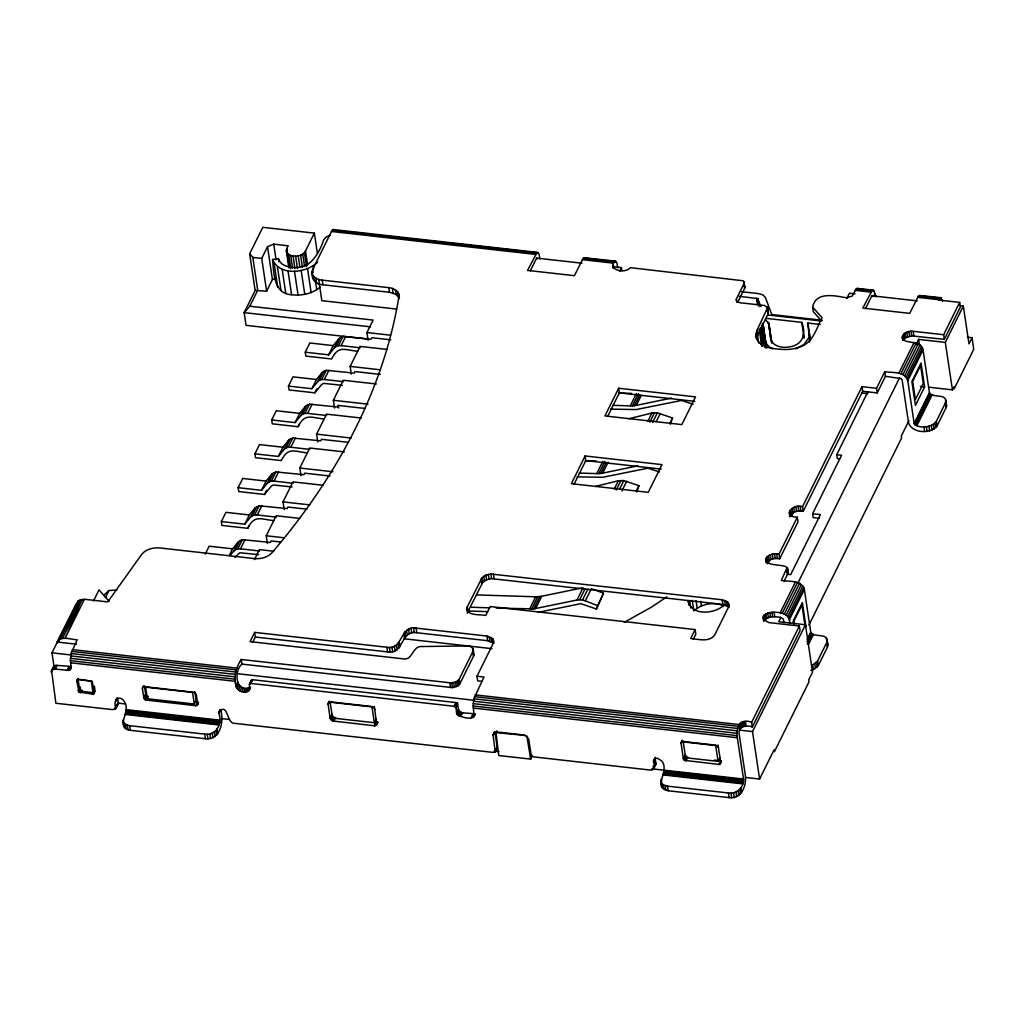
<?xml version="1.0" encoding="UTF-8"?>
<svg xmlns="http://www.w3.org/2000/svg" width="1025" height="1025" viewBox="0 0 1025 1025"><rect width="100%" height="100%" fill="white"/><g stroke="black" fill="none" stroke-linecap="round" stroke-linejoin="round"><path stroke-width="1.5" d="M117.388 697.91C119.105 701.933 117.683 709.966 112.135 709.569L55.863 703.24L51.596 670.517L54.043 666.109L56.003 665.34L71.186 666.417L69.354 670.107L68.278 670.363L55.363 669.043L52.211 669.799M69.354 670.107L71.186 668.018L70.379 660.689L71.058 653.514L77.247 639.754C71.596 639.856 59.54 634.718 57.221 643.162L78.451 600.714L84.422 599.279L107.779 601.906L141.693 554.371C145.947 549.169 153.135 547.401 159.605 547.927L254.559 558.599C260.773 559.112 267.499 557.485 271.907 552.859C334.47 479.751 383.401 392.319 398.93 296.456C399.481 290.946 393.433 288.102 388.795 287.641L322.222 280.158C316.892 279.979 309.819 275.366 312.728 269.344L331.485 231.471L333.087 229.523L334.547 230.061M76.734 680.933L77.221 679.639L78.784 679.267L92.25 681.33L94.415 693.348L92.532 694.092L79.066 692.016L76.734 680.933L77.951 678.473M115.902 708.096C112.225 699.127 120.668 693.976 124.935 702.663C130.483 711.991 114.941 727.276 130.342 730.312L205.372 738.743C220.759 740.562 224.116 720.69 220.542 709.505L218.709 713.208C223.04 722.766 216.083 736.155 204.68 734.118L129.65 725.674L125.37 724.329L123.051 721.69M142.385 688.313L142.859 687.019L144.435 686.647L194.289 692.311L196.3 694.373L197.735 704.508L195.685 705.687L145.832 700.011L143.82 697.961L142.385 688.313L143.602 685.853M218.709 713.208C227.345 700.293 226.768 723.407 234.046 723.278L493.358 752.427L495.242 751.684L497.24 747.545L494.934 731.632L493.102 735.322L495.242 751.684M250.561 687.442C248.844 694.617 238.646 692.669 236.25 687.058C233.149 677.653 235.929 667.544 241.221 659.485L451.782 682.983L457.124 681.317L459.213 679.114L472.935 651.4C474.537 647.762 469.796 645.635 466.811 645.929L421.967 646.532C412.024 645.545 413.062 661.292 402.466 658.755L250.074 641.624L254.648 632.387L386.873 647.249C402.915 650.644 400.122 624.725 416.163 628.12L486.965 636.077L492.705 638.626L494.024 643.149M249.344 689.902L249.459 684.162L250.753 683.419L454.19 706.289C457.97 707.378 454.857 713.259 457.996 715.309C463.031 717.346 473.089 721.139 475.344 714.028M251.292 680.779L252.586 679.729L456.023 702.586L457.509 703.598L458.406 709.313L459.828 711.619L462.621 712.823L474.742 713.772L472.922 717.474M377.969 722.241L376.316 725.213L374.112 725.738L332.92 721.023L330.101 718.141L328.026 703.56L330.896 701.907L371.229 706.443L373.664 707.493L374.907 709.518M474.127 716.501L473.166 705.969L473.857 698.794L484.005 677.025L476.971 676.231L477.663 680.856L481.878 681.33M493.102 735.322L494.063 732.747L497.215 731.991L523.48 734.938L526.952 736.45M532.475 755.412L530.643 759.102L498.765 755.527L496.01 732.632L525.402 735.438M526.53 736.053L528.746 739.332L531.206 755.271L533.064 756.822L649.965 770.018C658.511 770.749 648.71 750.966 661.855 761.114C670.043 770.557 651.977 787.367 668.172 790.762L729.134 797.617C741.395 799.551 746.828 785.329 745.354 775.323L739.179 734.041C737.488 726.584 746.879 724.534 752.312 727.007L800.051 630.631L799.359 626.006L768.878 622.585C747.75 612.015 792.697 605.685 789.57 623.315M653.117 769.262L655.898 763.984L655.218 758.372L653.386 762.062M718 745.008L720.806 762.818L719.358 764.483L684.726 760.396L683.303 758.603L680.997 742.677L683.047 741.498L715.873 745.188L718.499 747.379M660.894 782.139L663.201 784.778L667.48 786.137L728.442 792.991C736.591 794.478 744.227 787.072 743.522 779.026L737.347 737.731C735.604 728.237 740.012 717.385 751.62 722.382L799.359 626.006M765.918 318.327L801.793 322.363C806.726 335.008 802.011 345.592 788.392 347.027C780.922 348.385 770.159 345.361 770.39 336.136M809.647 342.196L807.879 323.054L820.179 324.425M595.371 486.465L618.357 480.763L623.789 480.61L638.947 485.683L636.756 491.949M628.927 418.725L651.913 413.024L657.345 412.87L672.502 417.944L670.324 424.209M255.135 290.459L249.652 253.803L262.772 227.319L314.355 233.123L305.501 250.971C301.606 259.761 280.286 256.942 288.268 245.795L273.739 244.155L267.525 246.705L261.721 258.403L266.628 291.202L255.135 290.459L244.155 312.625L246.051 325.361L367.744 339.032M693.284 639.305L695.821 634.193L695.129 629.568L490.206 606.531L485.786 615.461C480.802 614.154 465.158 616.409 467.272 606.877L482.109 577.613L485.901 575.127L490.898 574L722.253 599.792L727.993 602.341L729.313 606.864M617.755 267.679L616.909 262.925L614.898 261.196C607.018 269.959 625.314 274.175 630.247 267.653L742.933 280.748L744.099 282.067L743.958 283.682L736.334 299.082L736.629 301.414L739.499 302.683L764.355 305.476L767.648 307.474L768.199 313.714L757.68 334.957L756.501 339.032L755.809 334.406L756.988 330.332L767.648 307.474M737.718 302.311L744.65 288.307L744.791 286.705L743.625 285.386M784.035 581.021C796.438 560.009 778.039 568.619 766.61 562.2C763.202 555.524 774.08 552.565 779.013 554.166L797.322 517.215C781.832 516.933 792.62 502.737 802.498 506.747L861.987 386.668L876.529 388.296L884.767 371.665C892.147 373.062 905.165 370.947 907.778 380.711L914.185 423.53C918.989 429.283 932.033 427.489 936.286 421.416L945.434 402.94C947.856 392.613 932.673 398.661 929.444 392.742L923.038 349.922C920.95 340.185 909.124 344.131 903.115 339.608C899.783 333.996 908.663 330.434 913.173 331.306L943.653 334.727L959.669 302.401L938.567 300.03L941.091 297.737L942.718 301.209M810.967 670.401L813.402 669.632L812.71 665.007L817.604 660.958L826.765 642.483C829.187 632.156 814.004 638.203 810.762 632.297L804.369 589.465C801.742 579.702 788.725 581.816 781.345 580.432L786.969 567.735M813.402 669.632L818.296 665.597L827.457 647.121L827.726 643.905L826.176 637.832M789.596 510.822L790.288 515.447C792.927 511.193 798.654 510.553 803.19 511.373L862.678 391.294L877.221 392.921L885.459 376.303L901.27 378.635L902.154 380.07L908.56 422.902C912.353 433.396 930.469 434.292 936.978 426.041L946.126 407.566L946.6 405.938L945.537 402.915M537.817 612.399L580.816 603.661L596.383 609.004L603.494 593.219L592.757 589.093M603.494 593.219L596.383 609.004M248.409 690.978L250.228 687.275C235.712 693.541 233.469 671.183 241.913 664.11L452.473 687.621L457.816 685.943L459.905 683.739L473.627 656.026L472.589 648.018M54.043 666.109L51.25 672.374M376.752 724.713L374.292 706.379M497.24 747.545L496.753 748.353M60.244 639.087L78.451 600.714L57.464 642.086L76.632 603.751L65.51 626.711M59.95 638.178L57.874 642.483L80.117 599.766L62.487 638.408L82.154 599.266L65.049 638.383L84.422 599.279M54.043 666.737L51.968 652.835L57.31 642.06L76.362 644.2M51.263 671.401L53.415 666.827M53.095 669.299L54.927 665.609M54.171 669.043L56.003 665.34M55.363 669.043L57.195 665.353M93.518 600.957L99.002 589.862L109.073 601.342M67.086 670.363L68.918 666.673M68.278 670.363L70.11 666.673M105.472 597.524L108.945 590.515L116.876 590.054M370.576 326.834L244.155 312.625L249.793 306.219L257.723 290.203L252.816 257.403L249.652 253.803M70.238 669.607L71.455 667.147M266.628 291.202L272.419 279.505L267.525 246.705M78.169 690.581L80.001 686.878M78.323 691.081L80.155 687.391L78.63 691.58M79.066 692.016L80.283 689.556M79.591 692.375L80.821 689.915M80.193 692.631L81.411 690.171M80.808 692.772L82.026 690.312M93.006 692.618L91.276 681.048L78.143 679.575L79.873 691.145L93.006 692.618L94.838 688.928L94.403 686.033M92.532 694.092L94.953 690.402L93.121 694.092M93.659 693.963L94.889 691.503M115.569 700.626L116.786 698.166M115.556 701.613L116.773 699.14M114.403 709.313L115.62 706.853M116.248 706.238L118.08 702.548M115.274 708.813L117.734 704.406M116.235 707.224L118.067 703.522M205.243 554.115L209.164 546.197L232.573 548.823L238.312 541.815L242.361 539.663L270.382 542.456L271.138 540.918L280.619 541.982M273.713 520.623C260.273 519.15 254.507 514.627 247.73 528.323L221.938 525.428L221.362 521.571L225.936 512.333L249.344 514.96L255.097 507.939L259.146 505.786L287.154 508.592L287.923 507.042L306.859 509.182M292.074 486.926L273.342 484.992L271.42 486.017L264.514 494.46L238.722 491.552L238.146 487.695L242.72 478.457L266.128 481.097L271.868 474.075L275.917 471.923L303.938 474.716L304.707 473.178L329.96 476.023M307.269 452.883C293.829 451.41 288.063 446.887 281.286 460.584L255.494 457.688L254.918 453.832L259.492 444.594L282.9 447.22L288.653 440.199L292.702 438.047L320.722 440.852L321.478 439.315L348.308 442.326M324.041 419.02C310.613 417.547 304.848 413.024 298.07 426.72L272.278 423.812L271.702 419.955L276.276 410.718L299.684 413.357L305.424 406.336L309.486 404.183L337.494 406.976L338.263 405.439L365.092 408.463M342.414 385.323L323.682 383.388L321.76 384.401L314.842 392.844L289.05 389.948L288.473 386.092L293.06 376.854L316.456 379.481L322.209 372.472L326.257 370.32L354.278 373.113L355.034 371.575L380.288 374.407M357.61 351.28C344.169 349.807 338.404 345.284 331.626 358.981L305.834 356.085L305.258 352.216L309.832 342.978L333.24 345.617L338.98 338.596L343.042 336.443L371.05 339.237L371.819 337.699L390.756 339.826M143.82 697.961L145.653 694.258L144.41 685.994M143.974 698.461L145.653 694.258M144.282 698.96L145.806 694.771M144.717 699.396L146.114 695.257M145.243 699.755L146.537 695.706M145.832 700.011L147.664 696.321M146.46 700.152L148.279 696.449M229.305 555.422L232.573 548.823M221.362 521.571L244.77 524.198L249.344 514.96M238.146 487.695L261.554 490.322L266.128 481.097M254.918 453.832L278.326 456.458L282.9 447.22M271.702 419.955L295.11 422.595L299.684 413.357M288.473 386.092L311.882 388.718L316.456 379.481M305.258 352.216L328.666 354.855L333.24 345.617M229.907 555.729L233.738 551.053L238.312 541.815M244.77 524.198L250.51 517.177L255.097 507.939M261.554 490.322L267.294 483.313L271.868 474.075M278.326 456.458L284.066 449.437L288.653 440.199M295.11 422.595L300.85 415.573L305.424 406.336M311.882 388.718L317.635 381.71L322.209 372.472M328.666 354.855L334.406 347.834L338.98 338.596M233.738 551.053L235.468 549.656L240.042 540.418M250.51 517.177L252.24 515.78L256.814 506.555M267.294 483.313L269.024 481.917L273.598 472.679M284.066 449.437L285.796 448.053L290.382 438.815M300.85 415.573L302.58 414.177L307.154 404.939M317.635 381.71L319.364 380.313L323.938 371.076M334.406 347.834L336.136 346.437L340.71 337.199M247.73 528.323L249.037 525.684M264.514 494.46L266.474 490.501M298.07 426.72L299.377 424.081M314.842 392.844L316.802 388.885M235.468 549.656L237.787 548.9L242.361 539.663M252.24 515.78L254.572 515.024L259.146 505.786M269.024 481.917L271.343 481.161L275.917 471.923M285.796 448.053L288.127 447.284L292.702 438.047M302.58 414.177L304.899 413.421L309.486 404.183M319.364 380.313L321.683 379.545L326.257 370.32M336.136 346.437L338.468 345.681L343.042 336.443M237.787 548.9L240.478 548.849L245.065 539.611M254.572 515.024L257.262 514.973L261.836 505.748M271.343 481.161L274.047 481.109L278.621 471.872M288.127 447.284L290.818 447.246L295.392 438.008M304.899 413.421L307.603 413.37L312.177 404.132M321.683 379.545L324.374 379.506L328.948 370.268M338.468 345.681L341.158 345.63L345.732 336.392M254.443 559.624L259.389 549.618L273.713 551.232M267.41 543.481L266.257 535.768L276.173 515.754L299.787 518.407M284.194 509.604L283.041 501.891L292.958 481.878L322.901 485.248M300.966 475.741L299.812 468.028L309.729 448.015L344.374 451.91M317.75 441.877L316.597 434.152L326.514 414.138L361.184 418.033M334.522 408.001L333.368 400.288L343.285 380.275L376.354 383.991M351.306 374.138L350.153 366.412L360.07 346.399L386.835 349.41M368.09 340.262L366.937 332.548L373.113 320.082L249.793 306.219M194.289 704.008L192.559 692.439L145.665 687.16L147.395 698.743L194.289 704.008L196.121 700.318L194.814 691.632M195.685 705.687L198.12 701.997L196.287 705.687M196.826 705.559L198.043 703.099M197.261 705.303L198.478 702.842M252.727 642.303L255.34 637.025L254.648 632.387M218.722 712.221L219.939 709.761M235.788 685.533L237.621 681.843M236.25 687.058L238.082 683.368M237.159 688.531L238.992 684.841M238.453 689.851L240.286 686.161M240.055 690.94L241.874 687.25M241.836 691.708L243.668 688.018M243.681 692.106L245.513 688.416M245.475 692.118L247.307 688.428M249.459 684.162L251.586 679.959M249.459 684.469L251.868 679.806M250.382 683.419L252.214 679.729M250.753 683.419L252.586 679.729M247.089 691.734L248.908 688.031M539.906 258.851L539.073 254.174L537.062 252.457L527.529 270.408L574.423 275.674L583.135 258.403L584.724 257.672L590.054 258.787M530.322 270.805L536.613 258.108L581.944 263.194M328.026 703.56L329.243 701.1M328.026 704.252L329.243 701.779M330.101 718.141L331.921 714.438L332.574 715.847L330.742 719.537M330.319 718.845L332.138 715.155M331.344 720.152L333.176 716.462M332.087 720.665L333.919 716.962M332.92 721.023L334.137 718.551M333.778 721.203L335.611 717.513M255.34 637.025L387.565 651.887C403.607 655.283 400.813 629.35 416.855 632.745L487.657 640.702L493.397 643.252L492.705 638.626M330.076 702.099L332.613 718.038L374.356 722.728L376.175 719.038M374.112 725.738L375.944 722.048L377.52 721.869L375.701 725.559M374.945 725.738L376.777 722.048M376.316 725.213L377.533 722.74M613.142 268.153L612.681 265.027L613.847 268.089L614.449 266.846L621.483 267.64L621.944 270.702M619.702 271.241L621.483 267.64M727.993 602.341L728.685 606.967L722.945 604.417L491.59 578.638L486.593 579.753L482.801 582.238L467.964 611.515L467.272 606.877M454.19 706.289L456.023 702.586M454.562 706.366L456.381 702.676M454.908 706.52L456.74 702.83M455.228 706.738L457.06 703.048M455.497 707.007L457.317 703.304M455.677 707.301L457.509 703.598M455.766 707.609L457.598 703.906M456.573 713.003L458.406 709.313M456.817 713.823L458.649 710.12M585.096 455.971L571.361 483.685L648.261 492.333L661.996 464.62L585.096 455.971L585.788 460.609L574.115 484.159M618.652 388.244L604.929 415.945L681.83 424.593L695.552 396.88L618.652 388.244L619.343 392.87L607.671 416.419M457.304 714.604L459.136 710.914M476.971 676.231L493.294 643.29L493.563 640.061M457.996 715.309L459.828 711.619M458.854 715.886L460.673 712.196M459.802 716.296L461.634 712.606M460.789 716.513L462.621 712.823M471.103 717.667L472.935 713.977M472.064 717.679L473.883 713.977M473.614 717.064L474.844 714.604M529.605 609.093L535.703 596.781L541.725 596.281L583.084 587.709L576.985 600.022L533.679 608.914L496.177 608.043M579.215 473.063L596.717 473.614L602.815 461.301M612.771 405.323L630.273 405.874L636.371 393.562M531.668 609.081L537.779 596.768M596.717 473.614L598.792 473.601L604.891 461.288M630.273 405.874L632.348 405.862L638.447 393.549M533.679 608.914L539.791 596.601M598.792 473.601L600.804 473.435L606.223 462.493M632.348 405.862L634.36 405.695L639.779 394.753M535.627 608.594L541.725 596.281M600.804 473.435L602.738 473.127L608.158 462.173M634.36 405.695L636.294 405.387L641.048 395.804M614.283 488.976L618.357 480.763M647.851 421.237L651.913 413.024M493.115 734.336L494.332 731.876M495.536 733.426L496.753 730.966M495.536 733.913L496.753 731.453M616.23 489.988L620.971 480.417M649.786 422.249L654.539 412.678M619.715 488.822L623.789 480.61M652.592 422.454L657.345 412.87M621.893 490.924L626.634 481.353M656.128 421.826L660.19 413.613M494.486 752.299L496.318 748.596M494.921 752.043L497.24 747.058M576.985 600.022L579.65 599.779L585.07 588.824M636.23 491.154L638.947 485.683M669.786 423.415L672.502 417.944M579.65 599.779L582.482 600.061L587.902 589.119M582.482 600.061L585.313 600.881L591.412 588.568M767.597 314.944L821.525 321.004L813.299 311.626L812.607 307C815.99 290.972 835.58 295.93 846.599 297.814L852.262 296.046L856.042 289.076L857.63 288.358M808.943 337.507L803.997 344.464L795.823 348.872M846.842 298.365L849.379 293.252L855.004 293.893M695.129 629.568L690.696 638.498C698.32 639.203 709.582 642.649 714.848 634.706L728.583 607.005L728.852 603.776M876.157 296.942L873.787 290.677L872.326 290.139L862.794 308.089L909.688 313.368L918.413 296.084L920.681 295.956M865.587 308.487L871.878 295.789L917.208 300.876M873.569 296.417L874.786 293.944M653.399 761.088L655.231 757.385M652.233 769.775L654.949 765.572M654.078 766.687L655.91 762.997M653.745 768.558L655.898 763.984M767.84 563.788L769.967 559.496M791.236 516.562L793.363 512.269M680.997 742.677L682.214 740.204M680.997 743.163L682.214 740.703M766.111 558.241L766.803 562.866C769.442 558.612 775.169 557.972 779.705 558.792L798.014 521.84L797.322 517.215M683.303 758.603L685.123 754.9L686.02 756.348L684.188 760.038M683.457 759.102L685.289 755.412M683.752 759.602L685.584 755.899M684.726 760.396L686.545 756.706M839.718 458.816L837.297 458.547L836.72 454.69L867.842 391.87M685.315 760.652L687.762 757.091L685.93 760.793M819.411 518.291L813.158 517.587L812.582 513.73L841.563 455.228L836.72 454.69M780.166 612.796L795.413 582.008M898.835 373.254L914.082 342.465M782.254 613.257L797.514 582.469M900.924 373.702L916.183 342.914M783.946 622.675L783.331 619.113L780.858 617.422L778.718 621.739L805.445 624.738L812.543 672.208L808.725 679.895L809.007 681.83L774.387 751.722L774.093 749.8L759.602 779.051L745.303 777.437M798.232 582.354L899.527 377.879M916.055 344.528L918.592 339.39L945.319 342.401L963.321 306.065L960.194 305.719M784.279 614.129L799.526 583.34M902.948 374.573L918.208 343.785M786.085 615.359L801.332 584.558M904.755 375.803L920.014 345.015M787.559 616.858L802.806 586.069M906.228 377.303L921.475 346.514M788.584 618.523L803.843 587.735M907.253 378.981L922.513 348.192M683.047 741.011L685.699 757.731L718.064 761.37L719.896 757.667M789.109 620.253L804.369 589.465M907.778 380.711L923.038 349.922M718.756 764.483L721.177 760.781L719.358 764.483M719.883 764.355L721.113 761.882M902.615 335.649L903.307 340.274L905.664 337.776L911.712 335.88L944.345 339.365L960.361 307.039L959.669 302.401M759.602 779.051L752.517 731.581L805.445 624.738M924.601 386.938L915.453 405.413L911.878 381.492L921.027 363.017L924.601 386.938L920.386 386.463M908.944 420.634L901.283 436.112L901.564 438.047L808.917 625.058M807.303 639.293L810.762 632.297M914.185 423.53L929.444 392.742M807.457 639.805L810.916 632.797M914.338 424.042L929.598 393.254M807.059 641.688L811.223 633.296M914.646 424.542L929.893 393.741M807.495 642.137L811.659 633.732M915.082 424.978L930.328 394.189M807.341 643.892L812.184 634.091M915.607 425.337L930.867 394.548M807.931 644.148L812.787 634.347M916.196 425.593L931.456 394.804M808.546 644.277L813.402 634.488M916.824 425.734L932.071 394.933M967.344 337.199L972.02 337.725L968.971 343.875L963.321 306.065M928.829 387.207L952.417 389.859L953.942 386.784L954.224 388.706L973.75 349.294L972.02 337.725M57.426 642.188L76.632 603.751L57.31 642.06M57.387 642.303L76.632 603.751M780.858 617.422C775.348 616.486 767.699 615.551 764.189 621.086L763.497 616.448M234.904 557.369L239.786 552.731L258.518 554.666M104.422 594.667L108.945 590.515M694.95 609.99C702.689 603.482 714.515 601.752 723.74 605.942M724.432 604.763C715.335 614.039 691.183 616.473 688.198 600.688L688.877 605.224M330.088 235.353L326.219 236.942L323.862 239.44C319.326 252.598 311.318 268.243 295.11 267.474C288.704 267.525 280.35 265.616 278.416 258.582L272.535 259.517C279.928 276.468 305.988 273.175 317.571 262.285M272.535 259.517C273.918 272.893 273.432 293.752 291.587 294.739C301.517 295.93 312.394 293.868 320.043 287.09M666.852 596.845L651.644 607.031L624.225 622.329M116.235 705.623L117.106 705.123M272.419 279.505L276.148 277.98M652.989 766.341L654.065 766.072M636.294 405.387L671.529 398.084M602.738 473.127L637.973 465.824M618.869 393.011L631.605 393.408M610.618 409.116L636.179 409.564L681.497 400.455L693.028 404.234M585.313 460.75L596.447 461.096M577.062 476.856L602.623 477.291L647.928 468.194L659.472 471.974M476.817 594.923L535.703 596.781M470.718 607.236L489.809 607.838M468.566 611.028L487.669 611.63M333.087 229.523L537.83 252.406M583.955 257.723L615.666 261.157M856.849 288.397L873.108 290.088M919.22 295.405L941.091 297.737M339.288 230.599L344.028 231.138M348.782 231.663L353.523 232.201M356.687 232.56L363.004 233.264M366.168 233.623L370.909 234.161M375.662 234.687L380.403 235.225M385.144 235.75L389.884 236.288M394.638 236.826L399.378 237.352M402.543 237.71L407.284 238.248M412.024 238.774L416.765 239.312M421.518 239.837L426.259 240.375M429.424 240.734L435.74 241.439M438.905 241.797L443.646 242.336M448.386 242.861L453.14 243.399M457.88 243.924L462.621 244.463M467.362 245.001L472.115 245.526M476.856 246.064L481.596 246.602M484.761 246.948L489.502 247.486M494.242 248.024L498.996 248.55M502.148 248.908L508.477 249.613M511.642 249.972L517.971 250.689M521.123 251.035L525.876 251.573M530.617 252.112L538.522 252.996M594.692 259.312L599.343 259.825M603.981 260.35L608.619 260.875M611.72 261.221L616.358 261.747M864.511 289.639L858.309 288.935L858.873 290.126M867.598 289.985L873.787 290.677M923.692 296.289L928.214 296.802M931.225 297.135L937.26 297.814M332.279 230.202L536.254 253.137M583.135 258.403L614.09 261.875M856.042 289.076L871.519 290.818M918.413 296.084L939.515 298.454M331.485 231.471L535.46 254.392M582.354 259.671L613.296 263.143M855.26 290.344L870.738 292.087M917.618 297.353L938.721 299.723M741.511 291.702L758.859 293.65L763.087 294.969L765.419 297.558L771.505 313.778L772.581 314.637L822.319 320.287M739.217 296.315L757.629 298.595L760.973 306.616M252.816 257.403L261.721 258.403M312.023 271.779C311.036 278.736 315.982 284.604 322.913 284.783L389.487 292.266L396.086 294.418L399.481 298.595M396.547 309.063L321.837 300.658L319.275 283.477M366.937 332.548L390.551 335.201M861.871 393.049L867.842 393.715M341.158 345.63L360.147 347.77M619.343 392.87L694.681 401.339M350.153 366.412L380.07 369.782M324.374 379.506L343.362 381.633M333.368 400.288L368.052 404.183M307.603 413.37L326.591 415.509M585.788 460.609L661.112 469.078M316.597 434.152L351.242 438.047M290.818 447.246L309.806 449.373M812.582 513.73L820.41 514.614L790.659 574.653L787.379 574.282M299.812 468.028L332.907 471.743M274.047 481.109L293.035 483.249M283.041 501.891L309.806 504.902M257.262 514.973L276.25 517.113M266.257 535.768L283.758 537.728M240.478 548.849L259.479 550.976M403.965 638.767L491.949 648.658M72.365 649.607L236.954 668.108M475.152 694.886L739.153 724.56M71.648 651.375L236.237 669.876M474.447 696.641L738.436 726.315M71.058 653.514L235.647 672.016M473.857 698.794L737.846 728.467M51.968 652.835L71.007 654.975M237.185 673.656L473.806 700.254M739.384 730.108L752.517 731.581M70.635 655.885L235.225 674.386M473.435 701.164L737.423 730.838M70.405 658.332L234.994 676.833M473.191 703.611L737.193 733.285M70.379 660.689L234.968 679.191M473.166 705.969L737.167 735.642M70.558 662.791L235.148 681.292M473.358 708.057L737.347 737.731M330.255 702.215L371.985 706.917L374.356 722.728M683.342 741.908L715.693 745.547L718.064 761.37M194.34 701.638L197.517 701.984M714.335 760.076L720.588 760.781M117.747 703.099L125.575 703.983M221.618 718.576L229.433 719.447M125.972 709.608L219.747 720.152M494.242 751.12L499.008 751.645M651.798 768.827L743.522 779.026M126.037 710.376L219.824 720.921M663.867 770.838L743.586 779.794M126.024 711.248L219.811 721.792M663.867 771.697L743.573 780.666M125.947 712.144L219.722 722.689M663.777 772.607L743.497 781.562M125.78 713.028L219.568 723.56M663.623 773.478L743.33 782.434M125.562 713.81L219.35 724.355M663.406 774.272L743.112 783.228M125.306 714.463L219.081 725.008M663.137 774.913L742.856 783.882M585.313 600.881L597.396 605.532M772.709 348.859C762.831 345.233 764.535 333.24 763.087 324.925L762.305 323.247M765.406 319.352L768.993 324.092L771.787 342.837M767.187 310.78L768.442 312.894M786.508 571.04L787.764 573.154M812.607 307L822.088 317.814C816.374 328.256 813.184 342.44 800.525 346.719C794.542 349.012 788.11 349.922 781.716 349.358C772.004 348.756 756.219 347.078 755.809 334.406M526.952 736.501L530.643 759.102M872.736 296.597L871.878 295.789M537.472 258.902L536.613 258.108M771.658 342.747L768.417 322.298L769.954 333.061M761.703 325.502L765.188 347.501M766.021 346.963L762.549 324.822L765.444 347.718M760.717 327.962L763.394 345.182M763.01 324.515L766.162 345.579M945.319 342.401L952.417 389.859M943.653 334.727L944.345 339.365M945.703 399.724L946.6 405.938M945.434 402.94L946.126 407.566M936.286 421.416L936.978 426.041M935.172 422.979L935.863 427.604M933.493 424.35L934.185 428.988M918.592 339.39L919.54 345.72M931.379 425.465L932.071 430.09M928.945 426.221L929.637 430.846M913.173 331.306L913.864 335.931M926.382 426.579L927.074 431.218M911.02 331.254L911.712 335.88M923.845 426.515L924.537 431.153M908.842 331.562L909.534 336.187M906.779 332.202L907.471 336.841M904.973 333.151L905.664 337.776M903.55 334.317L904.242 338.955M902.218 337.033L902.679 340.121M884.767 371.665L885.459 376.303M876.529 388.296L877.221 392.921M861.987 386.668L862.678 391.294M807.879 323.054L810.455 340.223M809.25 333.855L810.186 340.108M801.793 322.363L804.125 337.981M803.357 334.688L803.818 337.814M827.034 639.267L827.918 645.494M826.765 642.483L827.457 647.121M802.498 506.747L803.19 511.373M800.153 506.478L800.845 511.116M798.014 506.427L798.706 511.052M767.212 306.757L768.199 313.714M795.823 506.734L796.515 511.36M817.604 660.958L818.296 665.597M793.76 507.375L794.452 512.013M816.502 662.522L817.194 667.147M791.953 508.323L792.645 512.948M814.824 663.905L815.516 668.531M766.213 343.516L766.905 348.205M763.061 324.72L766.123 345.233M790.531 509.489L791.223 514.127M765.009 340.082L765.944 346.322M757.988 298.89L759.141 306.603M757.629 298.595L758.551 304.771M789.199 512.205L789.891 516.831M757.142 298.39L758.064 304.566M805.932 626.493L802.357 602.572L793.196 621.035L793.645 624.033M756.565 298.262L757.488 304.438M804.625 623.085L801.922 604.955L793.978 620.971L794.439 623.994M759.179 329.153L761.742 346.335M756.988 330.332L757.68 334.957M757.283 333.548L758.679 342.914M744.099 282.067L744.893 287.5M786.777 568.555L787.533 573.974M743.663 281.35L744.65 288.307M779.013 554.166L779.705 558.792M776.668 553.897L777.36 558.523M774.516 553.846L775.207 558.471M736.334 299.082L736.796 302.17M772.337 554.153L773.029 558.779M770.275 554.794L770.967 559.432M768.468 555.742L769.16 560.368M767.046 556.908L767.738 561.546M774.067 612.117L774.759 616.743M765.701 559.624L766.162 562.712M771.915 612.053L772.607 616.691M769.737 612.361L770.428 616.999M767.674 613.014L768.366 617.639M765.867 613.949L766.559 618.587M764.445 615.128L765.137 619.753M763.1 617.832L763.561 620.919M751.62 722.382L752.312 727.007M745.521 721.69L746.213 726.328M726.533 601.137L727.225 605.775M744.252 721.664L744.944 726.289M742.971 721.843L743.663 726.469M724.572 600.266L725.264 604.904M741.754 722.228L742.446 726.853M722.253 599.792L722.945 604.417M740.691 722.779L741.382 727.404M739.858 723.471L740.55 728.096M739.307 724.252L739.999 728.877M740.87 787.879L741.562 792.517M739.768 789.442L740.46 794.067M738.09 790.826L738.782 795.451M735.963 791.928L736.655 796.553M733.541 792.684L734.233 797.322M730.979 793.043L731.671 797.681M700.754 601.406L701.433 605.942M728.442 792.991L729.134 797.617M696.052 600.612L697.179 608.145M692.259 600.355L693.835 610.913M689.594 600.458L690.722 607.992M613.155 263.451L613.847 268.089M667.48 786.137L668.172 790.762M665.161 785.65L665.853 790.275M663.201 784.778L663.892 789.417M661.163 778.923L661.625 782.011M661.753 783.587L662.445 788.212M660.689 780.55L661.586 786.777M493.422 574.064L494.114 578.702M490.898 574L491.59 578.638M488.323 574.359L489.015 578.997M485.901 575.127L486.593 579.753M483.774 576.229L484.466 580.868M491.244 637.422L491.936 642.06M482.109 577.613L482.801 582.238M480.994 579.176L481.686 583.802M489.284 636.551L489.976 641.189M486.965 636.077L487.657 640.702M473.166 649.068L473.973 654.86M466.798 608.517L467.464 613.193M472.935 651.4L473.627 656.026M459.213 679.114L459.905 683.739M458.38 680.28L459.072 684.905M457.124 681.317L457.816 685.943M398.789 293.97L399.25 297.058M397.585 291.689L398.277 296.315M455.536 682.15L456.227 686.776M395.394 289.78L396.086 294.418M453.716 682.714L454.408 687.352M451.782 682.983L452.473 687.621M392.396 288.397L393.088 293.035M449.885 682.945L450.577 687.57M388.795 287.641L389.487 292.266M416.163 628.12L416.855 632.745M413.626 628.056L414.318 632.681M411.063 628.415L411.755 633.04M408.629 629.171L409.321 633.809M406.515 630.285L407.207 634.911M404.837 631.656L405.528 636.294M403.735 633.219L404.427 637.845M399.302 642.15L399.993 646.775M398.2 643.713L398.892 648.338M396.521 645.084L397.213 649.722M394.407 646.198L395.099 650.824M391.973 646.954L392.665 651.58M389.41 647.313L390.102 651.951M386.873 647.249L387.565 651.887M322.222 280.158L322.913 284.783M314.355 233.123L317.391 253.418M338.263 405.439L338.647 408.014M318.737 279.428L319.428 284.066M315.803 278.134L316.494 282.759M313.163 265.834L313.599 268.819M315.392 280.786L316.738 289.755M312.728 269.344L313.189 272.432M313.612 276.34L314.303 280.965M305.501 250.971L307.603 265.039M307.551 268.627L311.126 292.548M304.399 252.534L306.501 266.59M302.721 253.918L304.592 266.41M300.594 255.02L302.465 267.512M301.183 270.459L304.758 294.393M298.173 255.789L299.812 266.718M295.61 256.147L297.468 268.64M293.073 256.083L294.944 268.576M294.495 271.215L298.07 295.136M290.754 255.597L292.625 268.089M288.794 254.725L290.895 268.781M286.744 248.87L287.448 253.559M288.153 258.236L288.614 261.362M289.076 264.488L289.55 267.615M287.333 253.534L289.434 267.589M286.282 250.497L288.807 267.704M288.012 270.818L291.587 294.739M282.183 269.306L285.757 293.227M278.416 258.582L278.864 261.567M277.442 266.782L281.017 290.703M273.739 244.155L276.071 259.773M274.149 263.438L277.724 287.359M241.221 659.485L241.913 664.11M217.108 729.006L217.8 733.644M215.993 730.569L216.685 735.194M214.328 731.94L215.019 736.578M212.201 733.054L212.892 737.68M209.766 733.81L210.458 738.448M207.204 734.169L207.896 738.807M204.68 734.118L205.372 738.743M129.65 725.674L130.342 730.312M127.331 725.2L128.023 729.826M125.37 724.329L126.062 728.954M123.91 723.125L124.602 727.763M122.846 720.101L123.743 726.315M762.946 324.323L766.2 347.27M768.993 324.092L770.902 339.249M312.715 276.417L313.009 278.8M761.549 325.425L763.804 345.361M760.345 327.885L762.152 346.412M920.591 365.412L912.66 381.415L915.363 399.558L923.294 383.542L920.591 365.412"/></g></svg>
